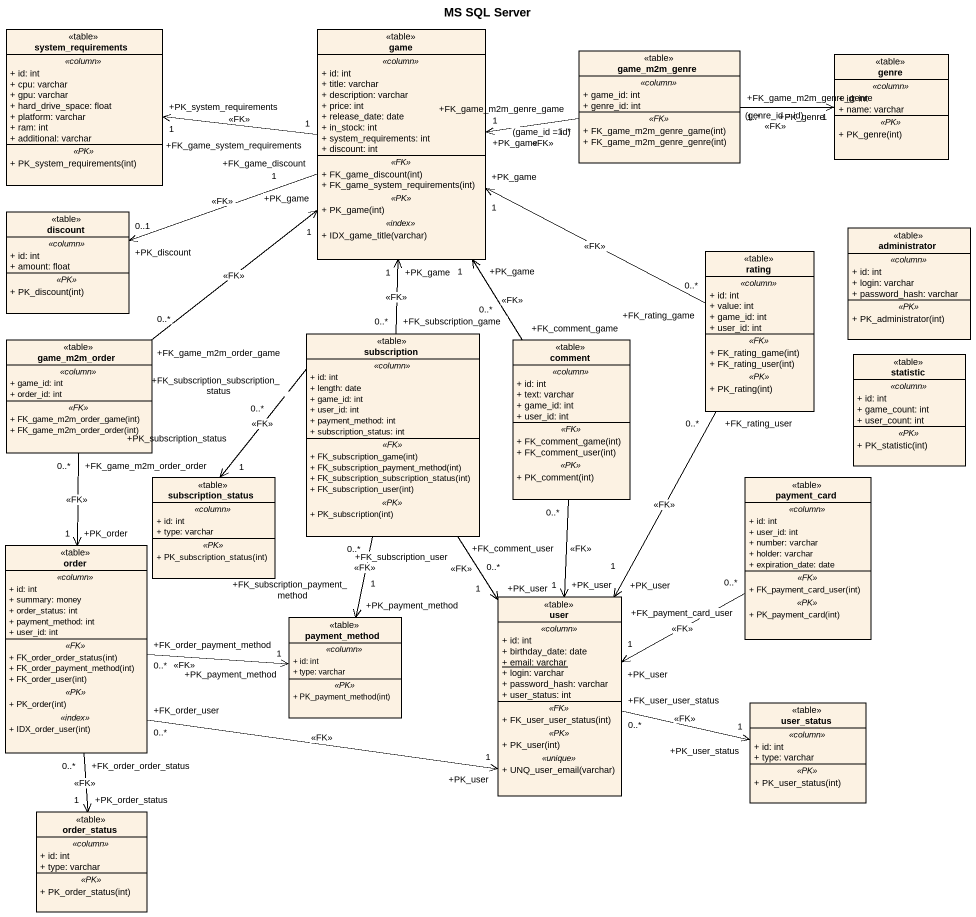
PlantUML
@startuml
title MS SQL Server
hide circle
hide empty members
skinparam classAttributeIconSize 0
class system_requirements <<table>> {
  .. <<column>> ..
  + id: int
  + cpu: varchar
  + gpu: varchar
  + hard_drive_space: float
  + platform: varchar
  + ram: int
  + additional: varchar
  .. <<PK>> ..
  + PK_system_requirements(int)
}
class game <<table>> {
  .. <<column>> ..
  + id: int
  + title: varchar
  + description: varchar
  + price: int
  + release_date: date
  + in_stock: int
  + system_requirements: int
  + discount: int
  .. <<FK>> ..
  + FK_game_discount(int)
  + FK_game_system_requirements(int)
  .. <<PK>> ..
  + PK_game(int)
  .. <<index>> ..
  + IDX_game_title(varchar)
}
class game_m2m_genre <<table>> {
  .. <<column>> ..
  + game_id: int
  + genre_id: int
  .. <<FK>> ..
  + FK_game_m2m_genre_game(int)
  + FK_game_m2m_genre_genre(int)
}
class genre <<table>> {
  .. <<column>> ..
  + id: int
  + name: varchar
  .. <<PK>> ..
  + PK_genre(int)
}
class discount <<table>> {
  .. <<column>> ..
  + id: int
  + amount: float
  .. <<PK>> ..
  + PK_discount(int)
}
class administrator <<table>> {
  .. <<column>> ..
  + id: int
  + login: varchar
  + password_hash: varchar
  .. <<PK>> ..
  + PK_administrator(int)
}
class rating <<table>> {
  .. <<column>> ..
  + id: int
  + value: int
  + game_id: int
  + user_id: int
  .. <<FK>> ..
  + FK_rating_game(int)
  + FK_rating_user(int)
  .. <<PK>> ..
  + PK_rating(int)
}
class game_m2m_order <<table>> {
  .. <<column>> ..
  + game_id: int
  + order_id: int
  .. <<FK>> ..
  + FK_game_m2m_order_game(int)
  + FK_game_m2m_order_order(int)
}
class subscription <<table>> {
  .. <<column>> ..
  + id: int
  + length: date
  + game_id: int
  + user_id: int
  + payment_method: int
  + subscription_status: int
  .. <<FK>> ..
  + FK_subscription_game(int)
  + FK_subscription_payment_method(int)
  + FK_subscription_subscription_status(int)
  + FK_subscription_user(int)
  .. <<PK>> ..
  + PK_subscription(int)
}
class comment <<table>> {
  .. <<column>> ..
  + id: int
  + text: varchar
  + game_id: int
  + user_id: int
  .. <<FK>> ..
  + FK_comment_game(int)
  + FK_comment_user(int)
  .. <<PK>> ..
  + PK_comment(int)
}
class statistic <<table>> {
  .. <<column>> ..
  + id: int
  + game_count: int
  + user_count: int
  .. <<PK>> ..
  + PK_statistic(int)
}
class subscription_status <<table>> {
  .. <<column>> ..
  + id: int
  + type: varchar
  .. <<PK>> ..
  + PK_subscription_status(int)
}
class payment_card <<table>> {
  .. <<column>> ..
  + id: int
  + user_id: int
  + number: varchar
  + holder: varchar
  + expiration_date: date
  .. <<FK>> ..
  + FK_payment_card_user(int)
  .. <<PK>> ..
  + PK_payment_card(int)
}
class order <<table>> {
  .. <<column>> ..
  + id: int
  + summary: money
  + order_status: int
  + payment_method: int
  + user_id: int
  .. <<FK>> ..
  + FK_order_order_status(int)
  + FK_order_payment_method(int)
  + FK_order_user(int)
  .. <<PK>> ..
  + PK_order(int)
  .. <<index>> ..
  + IDX_order_user(int)
}
class payment_method <<table>> {
  .. <<column>> ..
  + id: int
  + type: varchar
  .. <<PK>> ..
  + PK_payment_method(int)
}
class user <<table>> {
  .. <<column>> ..
  + id: int
  + birthday_date: date
  {static} + email: varchar
  + login: varchar
  + password_hash: varchar
  + user_status: int
  .. <<FK>> ..
  + FK_user_user_status(int)
  .. <<PK>> ..
  + PK_user(int)
  .. <<unique>> ..
  + UNQ_user_email(varchar)
}
class user_status <<table>> {
  .. <<column>> ..
  + id: int
  + type: varchar
  .. <<PK>> ..
  + PK_user_status(int)
}
class order_status <<table>> {
  .. <<column>> ..
  + id: int
  + type: varchar
  .. <<PK>> ..
  + PK_order_status(int)
}
game "+FK_game_system_requirements\n1" -left-> "+PK_system_requirements\n1" system_requirements : <<FK>>
game "+FK_game_discount\n1" -left-> "+PK_discount\n0..1" discount : <<FK>>
game_m2m_genre "+FK_game_m2m_genre_game\n1..*" -left-> "+PK_game\n1" game : (game_id = id)\n<<FK>>
game_m2m_genre "+FK_game_m2m_genre_genre\n1..*" -right-> "+PK_genre\n1" genre : (genre_id = id)\n<<FK>>
rating "+FK_rating_game\n0..*" -left-> "+PK_game\n1" game : <<FK>>
rating "+FK_rating_user\n0..*" --> "+PK_user\n1" user : <<FK>>
game_m2m_order "+FK_game_m2m_order_game\n0..*" -up-> "+PK_game\n1" game : <<FK>>
game_m2m_order "+FK_game_m2m_order_order\n0..*" --> "+PK_order\n1" order : <<FK>>
subscription "+FK_subscription_game\n0..*" -up-> "+PK_game\n1" game : <<FK>>
subscription "+FK_subscription_subscription_status\n0..*" -left-> "+PK_subscription_status\n1" subscription_status : <<FK>>
subscription "+FK_subscription_payment_method\n0..*" --> "+PK_payment_method\n1" payment_method : <<FK>>
subscription "+FK_subscription_user\n0..*" --> "+PK_user\n1" user : <<FK>>
comment "+FK_comment_game\n0..*" -up-> "+PK_game\n1" game : <<FK>>
comment "+FK_comment_user\n0..*" --> "+PK_user\n1" user : <<FK>>
payment_card "+FK_payment_card_user\n0..*" -left-> "+PK_user\n1" user : <<FK>>
order "+FK_order_payment_method\n0..*" -right-> "+PK_payment_method\n1" payment_method : <<FK>>
order "+FK_order_user\n0..*" -right-> "+PK_user\n1" user : <<FK>>
order "+FK_order_order_status\n0..*" --> "+PK_order_status\n1" order_status : <<FK>>
user "+FK_user_user_status\n0..*" -right-> "+PK_user_status\n1" user_status : <<FK>>
@enduml
